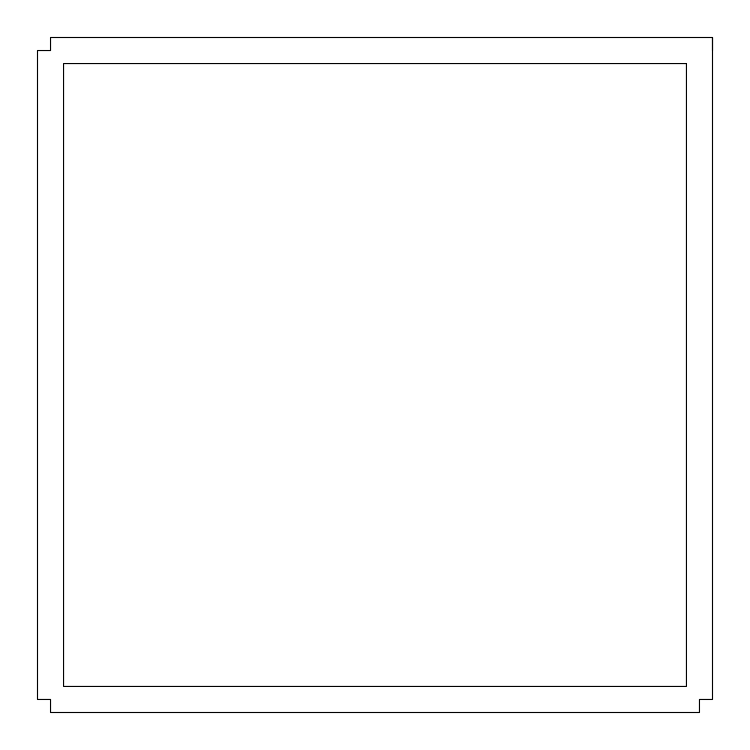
<?xml version="1.0" encoding="UTF-8"?>
<svg xmlns="http://www.w3.org/2000/svg" width="750" height="750" viewBox="0 0 750 750"><rect width="100%" height="100%" fill="white"/><g stroke="black" fill="none" stroke-linecap="round" stroke-linejoin="round"><path stroke-width="1.12" d="M712.5 50.531L712.5 37.5L50.531 37.5L50.531 50.531L37.5 50.531L37.5 699.469L50.531 699.469L50.531 712.5L699.469 712.5L699.469 699.469L712.5 699.469L712.5 37.5M686.447 63.553L63.553 63.553L63.553 686.447L686.447 686.447L686.447 63.553"/></g></svg>
